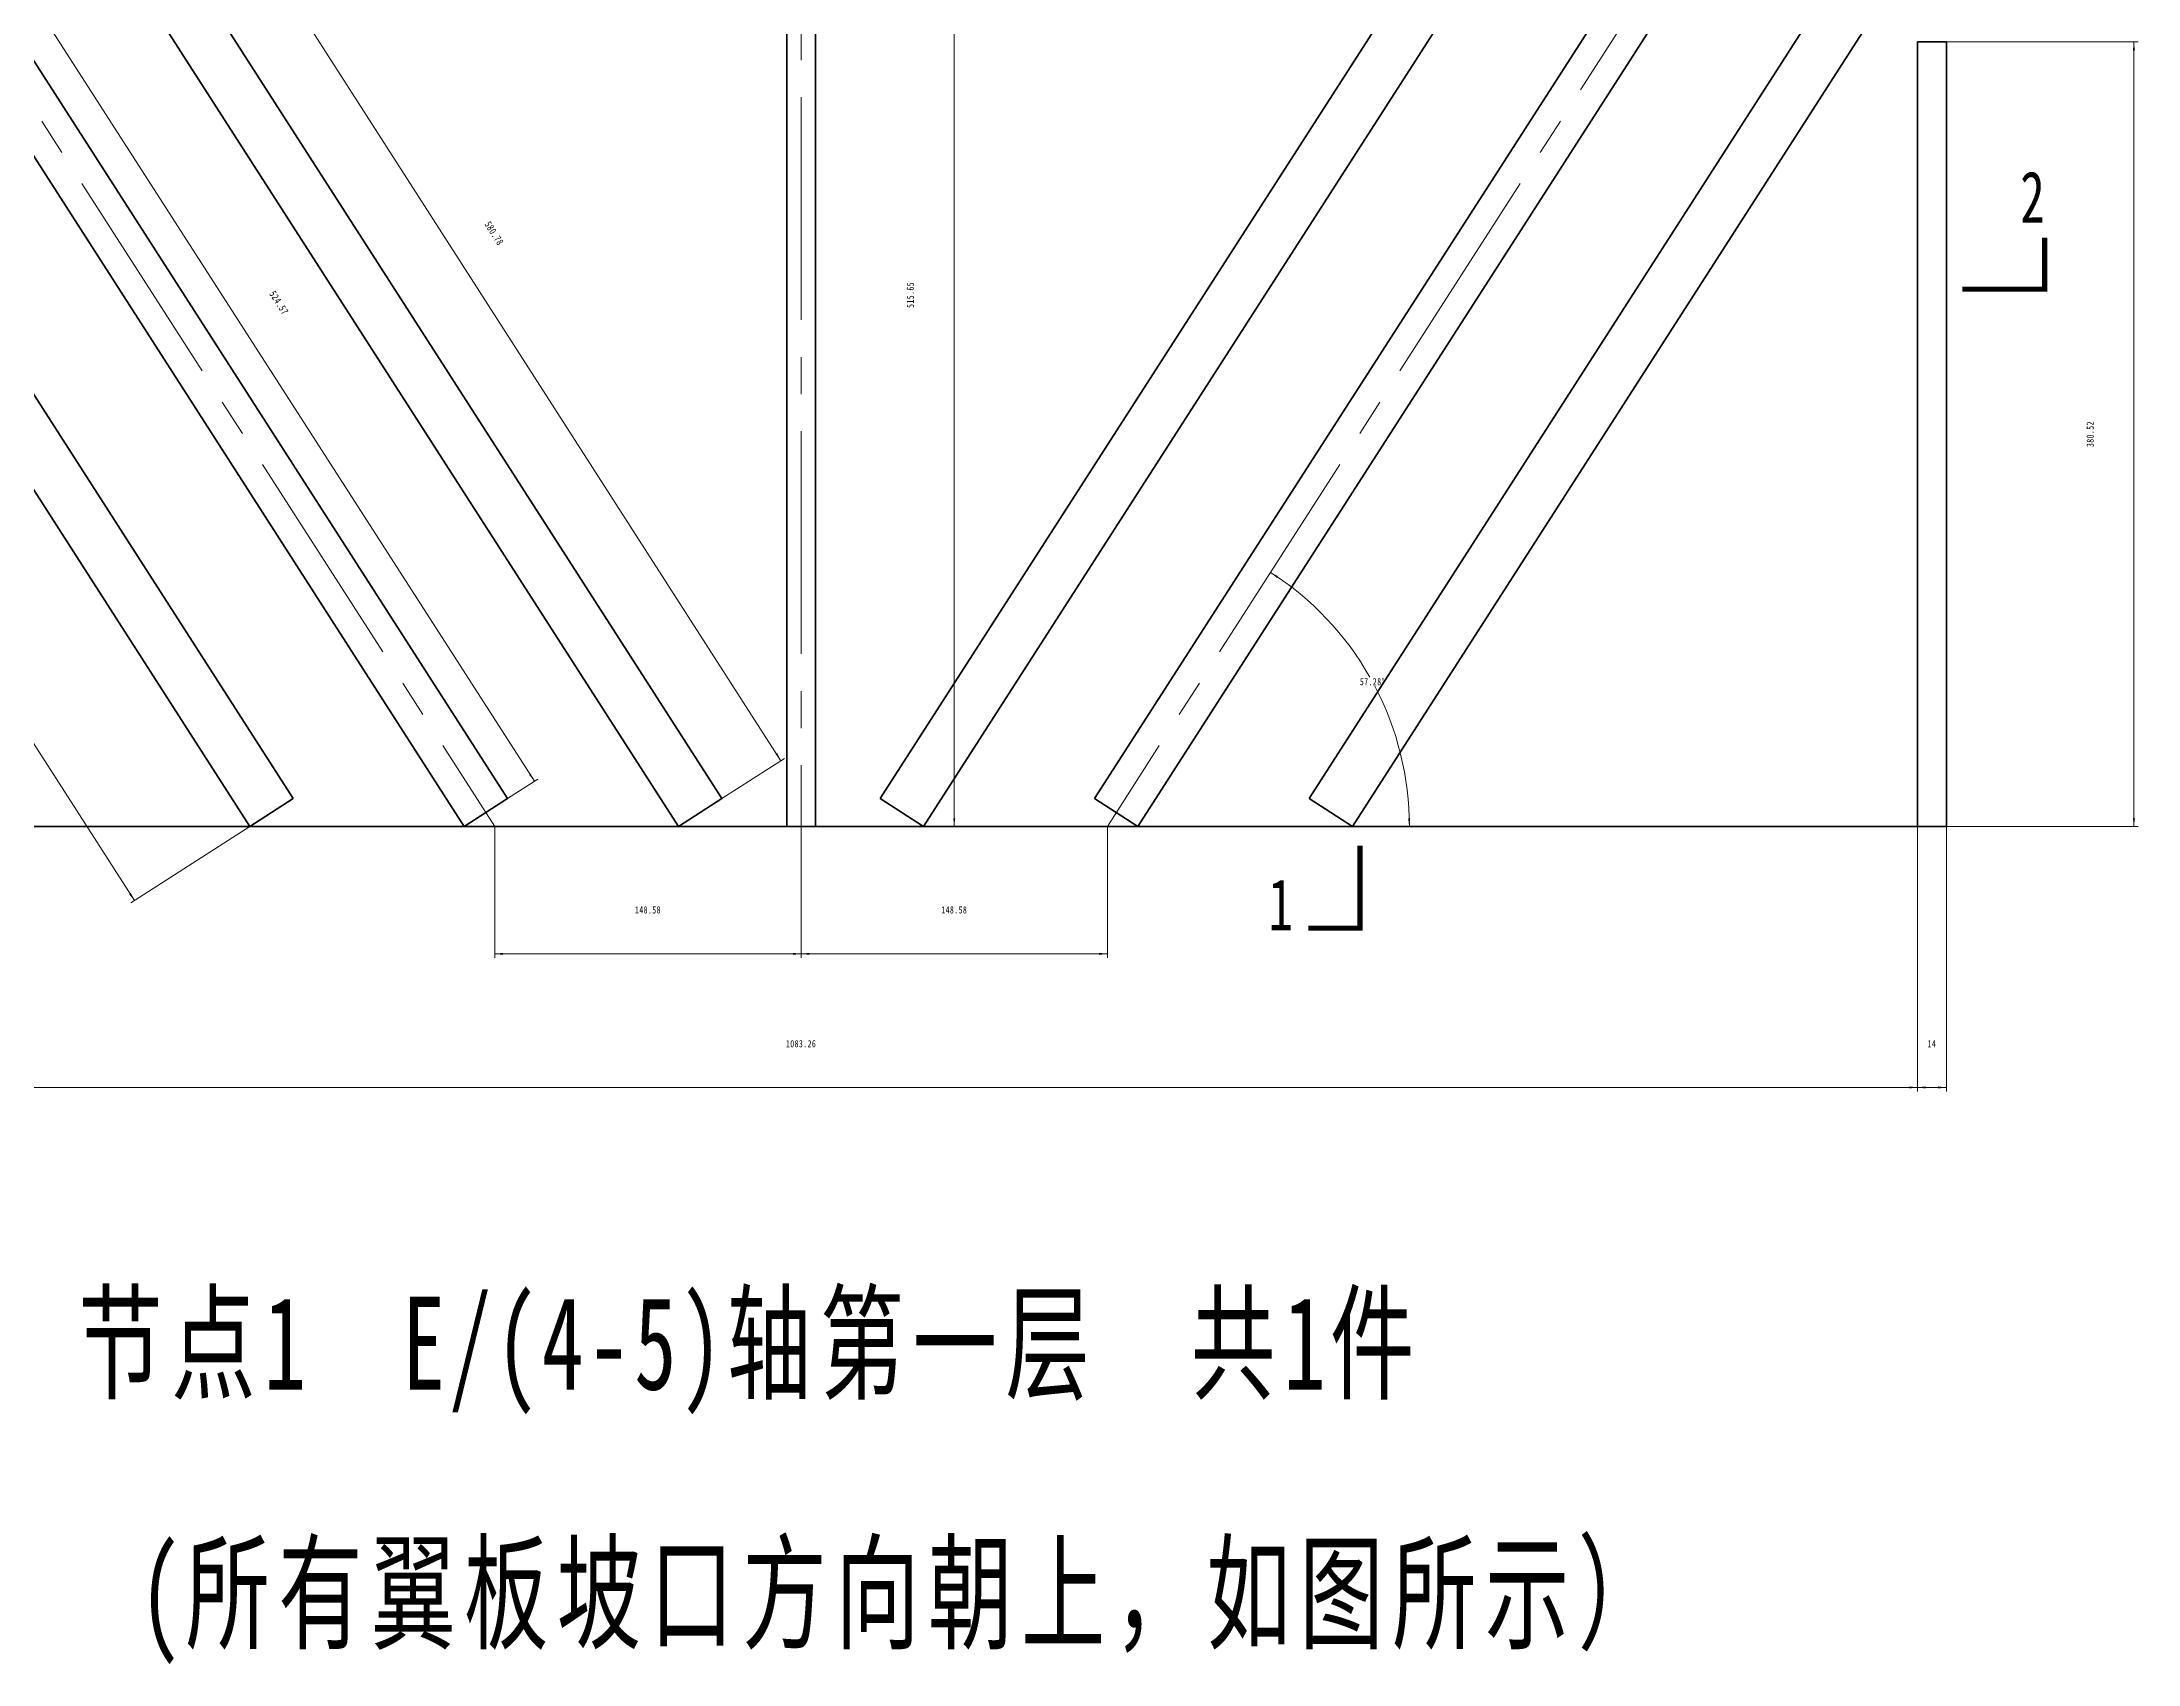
# Model space of a CAD drawing. Header units: millimetres. Extents: x 0 to 3780, y 0 to 2673.
# Drawn here: x 805 to 1822, y 1416 to 2203 of the extents above; entities that cross this region are included whole.
import ezdxf
from ezdxf.enums import TextEntityAlignment as Align

# ---------------------------------------------------------------- set-up
doc = ezdxf.new("R2010")
doc.units = ezdxf.units.MM
doc.linetypes.add('点画线', pattern=[162, 108, -18, 18, -18, 0, 0])
doc.layers.get('0').update_dxf_attribs({"lineweight": 18})
for name, color, linetype, lineweight in [('中心线层', 1, '点画线', 18), ('尺寸线层', 3, 'Continuous', 18), ('粗实线层', 7, 'Continuous', 35), ('粗符号线', 6, 'Continuous', 18)]:
    doc.layers.add(name, color=color, linetype=linetype, lineweight=lineweight)
doc.styles.add('TSSD_Label', font='', dxfattribs={"width": 0.7})
doc.styles.add('标准', font='', dxfattribs={"width": 0.667})
doc.styles.get('TSSD_Label').set_extended_font_data('宋体')
doc.styles.get('标准').set_extended_font_data('宋体')
doc.dimstyles.new('标准', dxfattribs={"dimtxt": 3.5, "dimasz": 4, "dimexe": 2, "dimexo": 0, "dimtad": 1, "dimdsep": 46, "dimtxsty": '标准', "dimblk": '_CAXARROW', "dimcen": 0, "dimdle": 8, "dimazin": 2, "dimtfac": 0.707107, "dimtdec": 3, "dimtmove": 2, "dimatfit": 3, "dimfxl": 1, "dimfrac": 2, "dimtolj": 1, "dimarcsym": 1})

# ---------------------------------------------------------------- blocks, each defined once
blk = doc.blocks.new('*X42')
at = {"layer": '尺寸线层'}
for points in [[(-148.6, -61.8), (-144.6, -62.3), (-144.6, -61.3)], [(0, -61.8), (-4, -62.3), (-4, -61.3)]]:
    blk.add_hatch(color=0, dxfattribs=at).paths.add_polyline_path(points, flags=0)
at = {"layer": '尺寸线层', "color": 0}
for p, q in [((-148.6, 0), (-148.6, -63.8)), ((0, -3), (0, -63.8)), ((0, -61.8), (-148.6, -61.8))]:
    blk.add_line(p, q, dxfattribs=at)
at = {"layer": '尺寸线层', "color": 0, "insert": (-74.3, -40.5), "char_height": 3.5, "width": 20.554, "attachment_point": 5, "line_spacing_factor": 1.15057, "style": '标准'}
blk.add_mtext('\\T1.1;148.58', dxfattribs=at)
blk = doc.blocks.new('_CAXARROW')
blk.add_hatch(color=0).paths.add_polyline_path([(0, 0), (-1, 0.125), (-1, -0.125)], flags=0)
blk = doc.blocks.new('*X43')
at = {"layer": '尺寸线层'}
for points in [[(0, -61.8), (4, -61.3), (4, -62.3)], [(148.6, -61.8), (144.6, -61.3), (144.6, -62.3)]]:
    blk.add_hatch(color=0, dxfattribs=at).paths.add_polyline_path(points, flags=0)
at = {"layer": '尺寸线层', "color": 0}
for p, q in [((148.6, 0), (148.6, -63.8)), ((0, -3), (0, -63.8)), ((0, -61.8), (148.6, -61.8))]:
    blk.add_line(p, q, dxfattribs=at)
at = {"layer": '尺寸线层', "color": 0, "insert": (74.3, -40.5), "char_height": 3.5, "width": 20.554, "attachment_point": 5, "line_spacing_factor": 1.15057, "style": '标准'}
blk.add_mtext('\\T1.1;148.58', dxfattribs=at)
blk = doc.blocks.new('*X45')
at = {"layer": '尺寸线层'}
for points in [[(-541.6, -126.6), (-537.6, -126.1), (-537.6, -127.1)], [(541.6, -126.6), (537.6, -126.1), (537.6, -127.1)]]:
    blk.add_hatch(color=0, dxfattribs=at).paths.add_polyline_path(points, flags=0)
at = {"layer": '尺寸线层', "color": 0}
for p, q in [((-541.6, 0), (-541.6, -128.6)), ((541.6, 0), (541.6, -128.6)), ((-541.6, -126.6), (541.6, -126.6))]:
    blk.add_line(p, q, dxfattribs=at)
at = {"layer": '尺寸线层', "color": 0, "insert": (0, -105.4), "char_height": 3.5, "width": 24.279, "attachment_point": 5, "line_spacing_factor": 1.15057, "style": '标准'}
blk.add_mtext('\\T1.1;1083.26', dxfattribs=at)
blk = doc.blocks.new('*X47')
at = {"layer": '尺寸线层'}
for points in [[(541.6, -126.6), (545.6, -126.1), (545.6, -127.1)], [(555.6, -126.6), (551.6, -126.1), (551.6, -127.1)]]:
    blk.add_hatch(color=0, dxfattribs=at).paths.add_polyline_path(points, flags=0)
at = {"layer": '尺寸线层', "color": 0}
for p, q in [((555.6, 0), (555.6, -128.6)), ((541.6, 0), (541.6, -128.6)), ((541.6, -126.6), (555.6, -126.6))]:
    blk.add_line(p, q, dxfattribs=at)
at = {"layer": '尺寸线层', "color": 0, "insert": (548.6, -105.4), "char_height": 3.5, "width": 7, "attachment_point": 5, "line_spacing_factor": 1.15057, "style": '标准'}
blk.add_mtext('\\T1.1;14', dxfattribs=at)
blk = doc.blocks.new('*X48')
at = {"layer": '尺寸线层'}
for points in [[(646.6, 380.5), (647.1, 376.5), (646.1, 376.5)], [(646.6, 0), (647.1, 4), (646.1, 4)]]:
    blk.add_hatch(color=0, dxfattribs=at).paths.add_polyline_path(points, flags=0)
at = {"layer": '尺寸线层', "color": 0}
for p, q in [((555.6, 380.5), (648.6, 380.5)), ((646.6, 380.5), (646.6, 0)), ((555.6, 0), (648.6, 0))]:
    blk.add_line(p, q, dxfattribs=at)
at = {"layer": '尺寸线层', "color": 0, "insert": (625.4, 190.3), "char_height": 3.5, "width": 20.893, "attachment_point": 5, "rotation": 90, "line_spacing_factor": 1.15057, "style": '标准'}
blk.add_mtext('\\T1.1;380.52', dxfattribs=at)
blk = doc.blocks.new('*X69')
at = {"layer": '尺寸线层'}
for points in [[(74.3, 515.7), (74.8, 511.7), (73.8, 511.7)], [(74.3, 0), (74.8, 4), (73.8, 4)]]:
    blk.add_hatch(color=0, dxfattribs=at).paths.add_polyline_path(points, flags=0)
at = {"layer": '尺寸线层', "color": 0}
for p, q in [((95.4, 515.7), (72.3, 515.7)), ((74.3, 515.7), (74.3, 0)), ((19.6, 0), (76.3, 0))]:
    blk.add_line(p, q, dxfattribs=at)
at = {"layer": '尺寸线层', "color": 0, "insert": (53, 257.8), "char_height": 3.5, "width": 20.893, "attachment_point": 5, "rotation": 90, "line_spacing_factor": 1.15057, "style": '标准'}
blk.add_mtext('\\T1.1;515.65', dxfattribs=at)
blk = doc.blocks.new('*X70')
at = {"layer": '尺寸线层'}
for points in [[(227.7, 123.2), (230.8, 120.6), (231.4, 121.4)], [(295, 0), (294.5, 4), (295.5, 4)]]:
    blk.add_hatch(color=0, dxfattribs=at).paths.add_polyline_path(points, flags=0)
at = {"layer": '尺寸线层', "color": 0}
for start, end in [(29.603, 57.2799), (0, 27.6857)]:
    blk.add_arc((148.6, 0), 146.5, start, end, dxfattribs=at)
at = {"layer": '尺寸线层', "color": 0, "insert": (277.1, 70.2), "char_height": 3.5, "width": 20.398, "attachment_point": 5, "line_spacing_factor": 1.15057, "style": '标准'}
blk.add_mtext('\\T1.1;57.28%%D', dxfattribs=at)
blk = doc.blocks.new('*X71')
at = {"layer": '尺寸线层'}
for points in [[(-576.6, 358.1), (-574, 355), (-574.8, 354.4)], [(-323.4, -36), (-325.1, -32.3), (-326, -32.9)]]:
    blk.add_hatch(color=0, dxfattribs=at).paths.add_polyline_path(points, flags=0)
at = {"layer": '尺寸线层', "color": 0}
for p, q in [((-541.6, 380.5), (-578.2, 357)), ((-576.6, 358.1), (-323.4, -36)), ((-267.4, 0), (-325.1, -37))]:
    blk.add_line(p, q, dxfattribs=at)
at = {"layer": '尺寸线层', "color": 0, "insert": (-432.2, 172.5), "char_height": 3.5, "width": 21.05, "attachment_point": 5, "rotation": 302.7201, "line_spacing_factor": 1.15057, "style": '标准'}
blk.add_mtext('\\T1.1;468.35', dxfattribs=at)
blk = doc.blocks.new('*X72')
at = {"layer": '尺寸线层'}
for points in [[(-323.7, 520.5), (-321.1, 517.4), (-322, 516.9)], [(-9.8, 31.9), (-11.5, 35.5), (-12.4, 35)]]:
    blk.add_hatch(color=0, dxfattribs=at).paths.add_polyline_path(points, flags=0)
at = {"layer": '尺寸线层', "color": 0}
for p, q in [((-331.3, 515.7), (-322, 521.6)), ((-323.7, 520.5), (-9.8, 31.9)), ((-38.4, 13.5), (-8.1, 33))]:
    blk.add_line(p, q, dxfattribs=at)
at = {"layer": '尺寸线层', "color": 0, "insert": (-148.9, 287.7), "char_height": 3.5, "width": 20.919, "attachment_point": 5, "rotation": 302.7201, "line_spacing_factor": 1.15057, "style": '标准'}
blk.add_mtext('\\T1.1;580.78', dxfattribs=at)
blk = doc.blocks.new('*X73')
at = {"layer": '尺寸线层'}
for points in [[(-412.9, 463.2), (-410.3, 460.1), (-411.2, 459.6)], [(-129.4, 21.9), (-131.1, 25.5), (-131.9, 25)]]:
    blk.add_hatch(color=0, dxfattribs=at).paths.add_polyline_path(points, flags=0)
at = {"layer": '尺寸线层', "color": 0}
for p, q in [((-414.9, 461.9), (-411.2, 464.3)), ((-412.9, 463.2), (-129.4, 21.9)), ((-142.4, 13.5), (-127.7, 23))]:
    blk.add_line(p, q, dxfattribs=at)
at = {"layer": '尺寸线层', "color": 0, "insert": (-253.3, 254), "char_height": 3.5, "width": 20.919, "attachment_point": 5, "rotation": 302.7201, "line_spacing_factor": 1.15057, "style": '标准'}
blk.add_mtext('\\T1.1;524.57', dxfattribs=at)
blk = doc.blocks.new('主视图_1')
at = {"layer": '中心线层'}
for p, q in [((0, 515.652), (0, -3)), ((-436.464, 448.086), (-148.576, 0)), ((436.464, 448.086), (148.576, 0))]:
    blk.add_line(p, q, dxfattribs=at)
at = {"layer": '粗实线层'}
for p, q in [((-7, 515.652), (-7, 0)), ((7, 515.652), (7, 0)), ((-373.365, 488.626), (-59.43, 0)), ((-344.207, 489.493), (-38.397, 13.513)), ((344.207, 489.493), (38.397, 13.513)), ((373.365, 488.626), (59.43, 0)), ((-446.98, 441.329), (-163.433, 0)), ((-417.639, 441.911), (-142.4, 13.513)), ((417.639, 441.911), (142.4, 13.513)), ((446.98, 441.329), (163.433, 0)), ((-520.596, 394.032), (-267.436, 0)), ((-491.43, 394.887), (-246.403, 13.513)), ((491.43, 394.887), (246.403, 13.513)), ((520.596, 394.032), (267.436, 0)), ((541.629, 380.519), (541.629, 0)), ((555.629, 380.519), (541.629, 380.519)), ((555.629, 380.519), (555.629, 0)), ((-267.436, 0), (-246.403, 13.513)), ((-163.433, 0), (-142.4, 13.513)), ((-59.43, 0), (-38.397, 13.513)), ((59.43, 0), (38.397, 13.513)), ((163.433, 0), (142.4, 13.513)), ((267.436, 0), (246.403, 13.513)), ((-541.629, 0), (541.629, 0)), ((555.629, 0), (541.629, 0))]:
    blk.add_line(p, q, dxfattribs=at)
at = {"layer": '粗符号线', "const_width": 2.5}
for points in [[(563.33, 260.568), (603.33, 260.568), (603.33, 285.568)], [(246.128, -49.297), (271.128, -49.297), (271.128, -9.297)]]:
    blk.add_lwpolyline(points, dxfattribs=at)
at = {"layer": '粗符号线', "style": 'TSSD_Label', "width": 0.7}
blk.add_text('2', height=25, dxfattribs=at).set_placement((603.33, 317.789), align=Align.TOP_RIGHT)
blk.add_text('1', height=25, dxfattribs=at).set_placement((238.628, -57.857), align=Align.BOTTOM_RIGHT)
at = {"layer": '尺寸线层'}
for base, p1, p2, angle, picture, middle in [((-9.778, 31.901), (-331.298, 515.652), (-38.397, 13.513), 302.720097, '*X72', (-148.91, 287.673)), ((74.288, 0), (95.445, 515.652), (19.615, 0), 270, '*X69', (53.001, 257.826)), ((-129.366, 21.888), (-414.944, 461.912), (-142.4, 13.513), 302.720097, '*X73', (-253.304, 254.011)), ((-323.406, -35.96), (-541.629, 380.519), (-267.436, 0), 302.720097, '*X71', (-432.151, 172.515)), ((646.614, 0), (555.629, 380.519), (555.629, 0), 270, '*X48', (625.415, 190.259))]:
    dim = blk.add_linear_dim(base=base, p1=p1, p2=p2, angle=angle, dimstyle='标准', override={"dimsah": 1, "dimtfill": 1, "dimtzin": 0}, dxfattribs=at)
    dim.commit()
    dim.dimension.update_dxf_attribs({"geometry": picture, "text_midpoint": middle, "dimtype": 160})
dim = blk.add_angular_dim_2l(base=(277.115, 70.198), line1=((436.464, 448.086), (148.576, 0)), line2=((-541.629, 0), (541.629, 0)), dimstyle='标准', override={"dimtad": 0, "dimtih": 1, "dimtoh": 1, "dimsah": 1, "dimtdec": 2, "dimtfill": 1, "dimtzin": 8}, dxfattribs=at)
dim.commit()
dim.dimension.update_dxf_attribs({"geometry": '*X70', "text_midpoint": (277.115, 70.198)})
for base, p1, p2, picture, middle in [((541.629, -126.645), (-541.629, 0), (541.629, 0), '*X45', (0, -105.358)), ((-148.576, -61.796), (0, -3), (-148.576, 0), '*X42', (-74.288, -40.508)), ((148.576, -61.796), (0, -3), (148.576, 0), '*X43', (74.288, -40.508)), ((555.629, -126.645), (541.629, 0), (555.629, 0), '*X47', (548.629, -105.358))]:
    dim = blk.add_linear_dim(base=base, p1=p1, p2=p2, dimstyle='标准', override={"dimsah": 1, "dimtfill": 1, "dimtzin": 0}, dxfattribs=at)
    dim.commit()
    dim.dimension.update_dxf_attribs({"geometry": picture, "text_midpoint": middle, "dimtype": 160})

msp = doc.modelspace()

# ---------------------------------------------------------------- block references
at = {"layer": '粗实线层'}
msp.add_blockref('主视图_1', (1173.426, 1822.313), dxfattribs=at)

# ---------------------------------------------------------------- texts
at = {"layer": '尺寸线层', "char_height": 45, "width": 2397.23702, "attachment_point": 1, "line_spacing_factor": 1.15057, "style": '标准'}
for s, insert in [('\\T1.1;节点1  E/(4-5)轴第一层  共1件', (822.767, 1594.166)), ('\\T1.1;(所有翼板坡口方向朝上，如图所示）', (852.271, 1473.034))]:
    msp.add_mtext(s, dxfattribs=dict(at, insert=insert))

doc.saveas('drawing.dxf')
